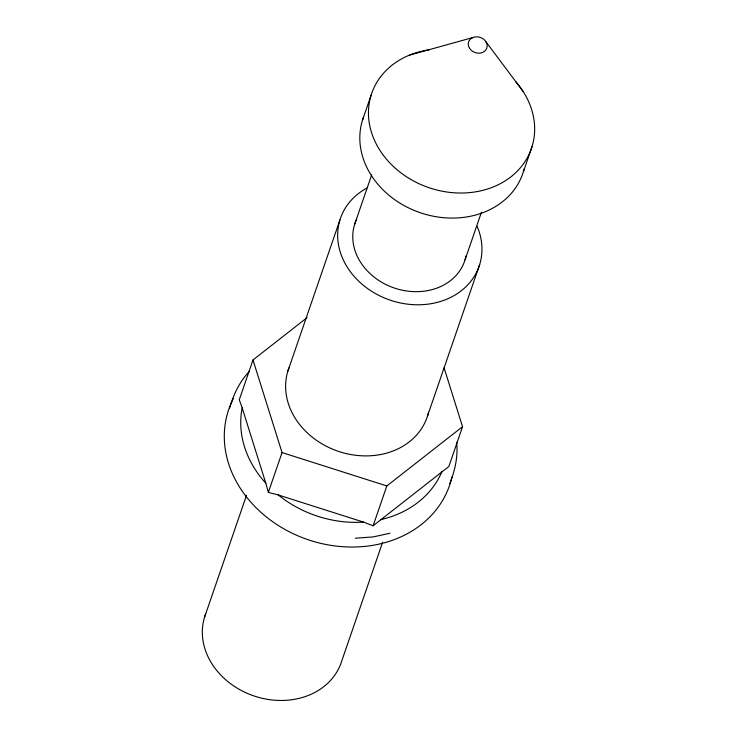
<?xml version="1.0" encoding="UTF-8"?>
<svg xmlns="http://www.w3.org/2000/svg" width="737" height="737" viewBox="0 0 737 737"><rect width="100%" height="100%" fill="white"/><g stroke="black" fill="none" stroke-linecap="round" stroke-linejoin="round"><path stroke-width="1.11" d="M229.603 408.114C233.463 394.636 239.636 381.526 249.456 371.319M449.81 483.583C455.005 470.556 458.156 456.406 456.654 442.329M307.08 317.638L252.994 359.96L239.285 399.776L242.178 407.874A105.225 87.749 19 0 0 265.817 483.223L268.342 492.39L278.291 494.969L363.544 522.118L373.115 525.757L448.842 466.512L462.55 426.695L444.089 367.855M362.438 120.371L371.061 95.322M287.891 371.07L339.923 219.958M204.564 617.191L246.545 495.264M354.552 224.619L371.678 174.89M268.342 492.39L282.05 452.573L252.994 359.96M373.115 525.757L386.833 485.941L462.55 426.695M465.056 259.811L481.436 212.247M382.632 542.229L341.775 660.896A72.005 60.047 19 0 1 253.62 695.82A72.005 60.047 19 0 1 205.651 614.022M427.653 415.585L479.695 264.472M523.427 171.647L532.05 146.589M441.97 471.505L441.26 473.136A105.225 87.749 19 0 1 380.356 519.705M409.275 55.201L472.905 37.523M389.947 533.247L373.023 536.941L355.335 538.213M282.05 452.573L386.833 485.941M278.291 494.969L279.922 496.259A105.225 87.749 19 0 0 363.544 522.118M485.84 41.641L523.113 91.452M242.178 407.874L265.817 483.223M477.088 226.25A73.35 61.171 19 0 1 441.804 301.046A73.35 61.171 19 0 1 348.242 268.683A73.35 61.171 19 0 1 366.814 188.11M428.547 412.287A73.35 61.171 19 0 1 339.803 451.809A73.35 61.171 19 0 1 288.996 367.846M466.079 255.721A57.993 48.356 19 0 1 394.719 288.158A57.993 48.356 19 0 1 356.634 219.257M524.293 168.524A84.488 70.457 19 0 1 422.237 213.371A84.488 70.457 19 0 1 363.47 117.312M515.9 81.853A84.488 70.457 19 0 1 494.831 186.295A84.488 70.457 19 0 1 375.326 142.103A84.488 70.457 19 0 1 429.238 49.803M451.956 476.931A116.75 97.358 19 0 1 305.754 538.904A116.75 97.358 19 0 1 233.417 398.542M469.58 48.347A9.599 8.006 19 0 0 485.941 49.794A9.599 8.006 19 0 0 477.613 36.85A9.599 8.006 19 0 0 469.58 48.347"/></g></svg>
